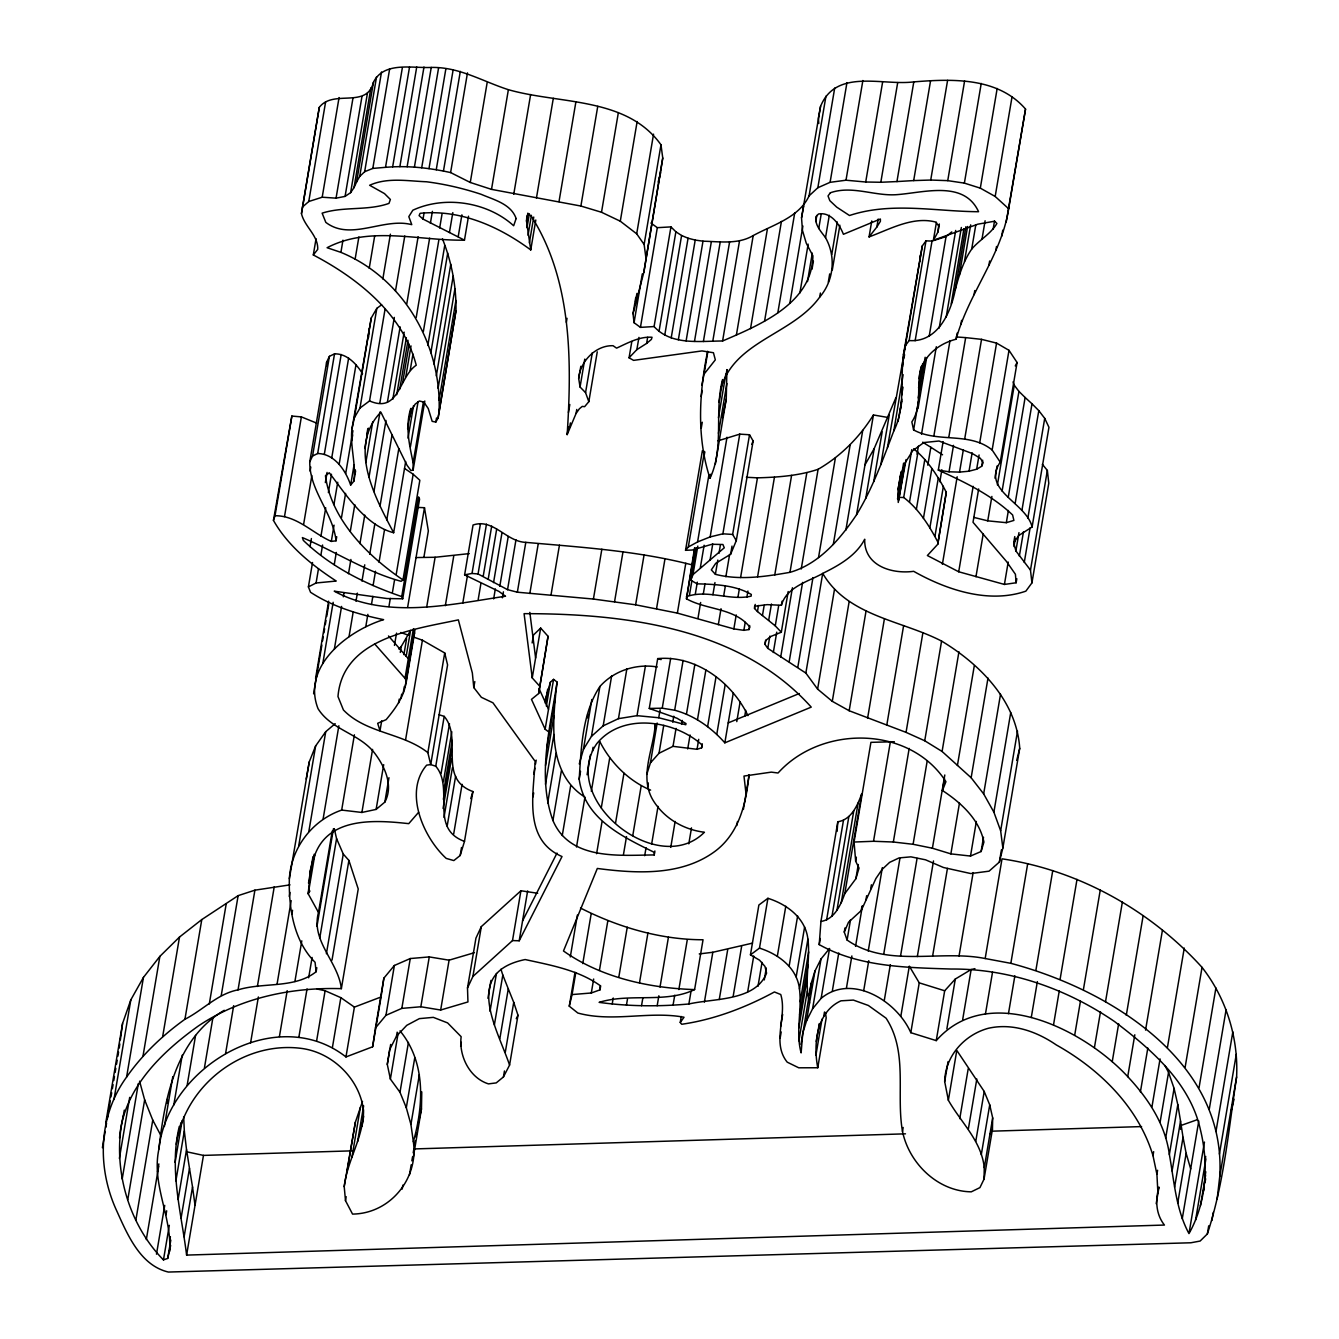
<?xml version="1.0" encoding="UTF-8"?>
<svg xmlns="http://www.w3.org/2000/svg" width="1339" height="1339" viewBox="0 0 1339 1339"><rect width="100%" height="100%" fill="white"/><g stroke="black" fill="none" stroke-linecap="round" stroke-linejoin="round"><path stroke-width="1.5" d="M707.628 351.27C699.092 392.628 696.548 437.82 710.005 478.257C724.65 447.209 713.972 411.977 722.575 379.556M722.491 417.668L726.257 399.005L726.893 369.849M654.888 850.951L654.219 854.935C618.501 855.286 569.895 860.391 552.94 820.522C536.805 775.699 550.346 727.244 557.074 682.036L553.576 679.375L550.413 682.17L545.358 699.41M576.506 847.001L584.942 797.157C546.463 772.77 552.639 721.118 557.074 682.036M844.959 927.977L844.273 932.061L847.102 940.045C887.305 968.231 940.011 949.468 985.169 958.523L1002.024 858.835C1078.648 870.199 1150.184 910.235 1202.037 967.361C1226.239 998.325 1238.508 1037.775 1236.6 1076.991C1228.633 1129.48 1223.997 1183.325 1207.343 1233.955L1200.129 1241.052L1190.89 1242.776L168.363 1272.05C139.607 1265.305 126.92 1233.219 115.79 1208.799C96.91 1166.169 98.584 1115.554 126.586 1077.092C142.403 1054.446 162.555 1035.332 184.933 1019.264C203.093 1010.024 217.487 993.823 238.041 989.856C263.398 982.056 294.513 988.835 316.121 971.746L315.067 962.272C293.609 940.731 288.638 907.976 289.358 878.735L309.242 761.924L315.619 745.957L325.728 731.697L335.168 723.679M693.284 565.209C638.552 550.898 581.913 547.316 525.792 542.362C506.209 541.759 493.355 518.059 473.052 525.022L464.616 574.849L499.012 591.47L505.506 596.223C450.105 604.492 386.653 619.622 334.248 591.185L386.921 598.533L402.721 598.784L401.733 596.591C365.765 584.273 330.934 567.1 303.317 540.37L302.396 537.592C335.353 551.618 366.166 571.786 401.097 581.31L402.989 579.938C367.639 555.986 331.235 519.683 325.444 475.696L329.294 472.801C346.433 495.145 365.279 525.29 393.649 532.738C375.121 497.472 347.303 446.958 380.862 412.144L407.023 465.269L410.889 470.474L413.098 470.173L413.132 462.742L423.442 401.717M654.219 854.935L654.386 852.407C622.35 836.657 584.808 819.066 579.184 779.265C581.243 748.083 582.097 713.352 599.889 686.522C614.015 670.554 636.443 663.441 657.298 666.973M587.67 717.938L587.687 714.105M170.656 1245.454L167.71 1258.409L163.458 1259.899C127.623 1223.612 111.656 1165.583 123.322 1115.705M169.651 1251.429C171.961 1216.448 151.274 1184.212 158.923 1148.996C164.58 1097.863 176.095 1038.729 224.249 1010.292M158.923 1148.996C167.66 1066.765 276.336 1002.392 345.964 1056.94L372.627 1046.797L375.456 1027.984L385.95 1015.313L401.834 1008.384L420.831 1006.761L440.665 1010.024L467.947 1001.94L467.495 987.981L472.901 976.466L512.502 940.581L519.197 940.781L562.012 856.542C523.181 839.754 533.558 794.713 535.115 761.322L492.953 702.808L481.354 697.301L473.788 687.56L472.349 672.981L458.356 619.873C412.814 629.531 342.684 638.352 337.98 696.548L343.42 709.971C366.083 733.538 402.52 732.634 427.861 752.635L430.723 764.602L435.761 766.226C454.724 788.403 428.698 828.305 464.482 841.394L460.181 855.487L453.837 860.575L446.238 858.416C423.258 837.377 403.558 791.985 426.656 765.155L430.723 764.602L447.577 664.914L444.715 652.963L422.421 640.209L412.596 636.711M362.501 1101.445L355.371 1122.182L344.207 1186.588L345.495 1200.648L352.542 1214.088C390.268 1213.619 418.739 1178.571 413.349 1141.715C423.777 1104.725 425.835 1062.178 400.026 1030.879M413.048 1158.737L421.467 1108.893L421.768 1091.871M381.699 720.8L380.008 730.776L377.682 723.311L386.134 719.646C395.691 708.231 405.349 695.108 406.202 679.66L374.569 643.791M406.135 682.79L414.571 632.945L414.621 629.815L413.383 628.761L404.964 678.605M681.266 1016.502L680.245 1022.477L681.702 1024.268C714.089 1019.632 745.706 1007.531 774.411 991.965L780.754 994.526C787.483 1016.468 771.264 1042.345 787.215 1062.162L798.747 1067.802L817.761 1067.752C813.191 1044.186 816.405 1011.966 840.976 1000.819L853.361 1000.082L868.358 1005.472L886.083 1018.192C908.311 1052.203 895.875 1093.846 902.503 1131.455C909.164 1163.44 937.802 1191.392 971.294 1191.827L979.93 1187.609L984.031 1179.157L984.265 1167.742L992.684 1117.914L989.722 1104.859L984.215 1091.469L956.799 1050.412L948.363 1100.256C960.95 1122.433 981.52 1140.945 984.265 1167.742M984.031 1179.157L992.45 1129.313L992.684 1117.914M680.245 1022.477L684.028 1017.238C649.197 1010.727 612.626 1022.594 577.829 1013.02L569.276 1006.192L572.071 994.576L591.302 992.986L600.006 989.839L600.106 985.571C578.364 970.055 550.831 965.185 525.156 959.544C462.641 972.415 496.836 1027.498 509.573 1065.091L503.447 1076.941L496.217 1082.9L488.45 1083.887C469.487 1077.928 458.691 1055.684 461.152 1036.687L447.611 1022.912L433.334 1017.355L419.375 1018.628L406.755 1025.339L396.511 1036.135L389.682 1049.609L387.289 1064.371L390.385 1079.067L399.993 1092.289L406.303 1107.738L410.922 1124.459L413.349 1141.715M289.358 878.735C291.199 847.738 312.338 820.154 341.679 810.078L361.898 812.455L376.125 809.409L384.845 802.094C393.599 785.842 385.046 767.046 374.953 753.572C359.906 733.471 331.486 730.257 318.046 708.699C301.459 666.42 347.688 630.82 383.607 619.639C358.199 614.417 332.39 606.584 310.548 592.273L308.405 586.917L316.088 582.984L336.223 581.042C311.903 565.225 287.868 545.927 273.441 520.369L275.014 515.733C296.957 515.565 312.456 533.123 331.302 541.408L336.039 540.805C333.227 513.322 309.342 490.576 309.778 461.838L312.556 456.03L317.678 453.519C334.717 453.787 345.696 470.508 350.651 485.069L353.881 481.136C356.157 463.729 349.948 446.389 351.956 428.882L371.271 317.962L376.828 308.372L381.615 304.807M368.627 337.244L368.811 329.21M844.273 932.061L848.508 922.253L861.211 910.57L875.907 878.518L882.066 869.463L889.632 862.366L899.088 857.914L910.888 856.843L925.534 859.805L943.476 867.505L970.792 873.564L989.052 871.17L999.363 862.065L1002.861 848.022L1000.651 830.799L993.889 812.17L983.663 793.893L971.143 777.741L942.087 751.464L924.73 740.768L906.051 732.366L849.177 710.741L832.289 701.335L817.61 689.116L805.86 673.065L767.783 648.361L764.987 644.36L765.741 640.427L770.896 636.427L781.307 632.226L775.264 625.865L757.456 611.555L754.543 608.475L754.61 606.266L767.163 604.642L781.39 605.261C786.83 586.415 808.923 581.494 824.054 572.741C839.838 564.84 856.224 555.434 864.709 539.249C863.873 565.878 891.992 574.297 913.667 571.318C946.556 589.913 988.785 603.989 1025.858 591.152L1031.934 582.883L1030.478 570.129L1015.883 550.932L1013.723 542.697L1018.812 535.466L1032.101 526.98C1026.477 502.728 981.119 490.392 1000.233 462.173L992.149 450.004C969.62 431.576 937.702 443.125 913.6 429.936L911.842 421.919C922.973 405.382 915.625 384.762 921.349 366.501M310.782 867.722L308.204 893.816L318.481 912.462C310.681 941.267 338.282 961.603 341.361 988.667C291.366 987.128 240.2 997.789 198.289 1026.025C160.797 1052.839 123.221 1089.444 119.539 1138.083M951.761 231.915L946.037 236.601L932.011 241.087L926.002 240.853L922.303 245.907L903.423 354.751C900.126 380.025 905.649 407.374 893.833 430.857C882.903 459.411 872.61 488.467 856.575 514.661C840.256 538.998 819.083 564.054 789.977 572.339C765.54 576.557 739.798 580.59 715.394 574.314L711.344 569.912L715.729 563.317L730.625 554.246L736.283 540.638L753.137 440.966L749.522 434.757L739.764 434.137L718.039 440.816M1016.82 578.699L1016.134 582.766L1004.417 584.44L958.707 571.77L927.375 555.534L937.785 544.237L946.288 492.25C937.936 476.199 927.776 460.214 913.6 448.766M946.288 492.25L937.785 544.237M464.482 841.394L472.918 791.55C437.117 778.478 463.143 738.559 444.197 716.382L439.142 714.758M721.219 387.54C734.86 340.876 793.14 334.281 819.702 297.107C833.879 280.587 836.222 256.636 825.527 237.656C821.075 231.513 814.53 224.935 815.953 216.684L818.547 213.972C830.749 211.763 839.52 224.333 843.419 234.292L880.376 219.01L880.393 221.32L876.844 227.027L869.061 236.903C890.017 229.203 913.014 215.964 935.844 222.107L938.656 225.956L937.97 231.982L933.383 240.3L977.805 224.182L994.659 221.203L996.886 223.479C990.776 233.974 979.412 239.882 971.696 249.104C963.26 261.306 958.975 275.566 955.259 289.76C950.757 313.058 937.333 342.801 909.148 340.541L905.432 345.579L903.423 354.751M597.261 351.839L588.825 401.683L584.607 406.688L582.281 406.387L579.335 408.83L576.088 413.433L567.167 434.606C571.87 360.827 572.138 280.085 530.98 215.663L528.252 214.24L526.846 216.332L526.512 221.119L530.746 249.924C498.945 226.391 460.365 209.235 420.078 213.319L419.107 215.612L423.024 219.077L464.466 240.15L468.516 216.215M806.53 1020.87L812.589 1008.786L821.142 998.325L829.561 948.481L821.025 958.942L814.966 971.026L806.53 1020.87L802.747 1033.172L801.124 1052.889C795.416 1031.884 802.145 1010.242 799.467 988.969C797.04 967.846 778.495 954.104 759.481 948.129L750.443 954.858L759.581 960.197L764.987 966.44L766.577 973.168C755.163 1001.354 714.022 998.208 688.882 1003.982C659.022 1006.66 628.845 1006.493 599.119 1002.359C630.033 992.802 665.332 1003.664 694.606 989.588L703.042 939.76C660.562 939.744 618.183 927.207 580.507 908.043M809.559 1003.045C803.852 982.039 810.58 960.398 807.902 939.124C805.475 918.002 786.93 904.277 767.917 898.302L758.878 905.013L750.443 954.858M906.068 459.545L898.251 502.46L898.051 489.589L901.097 471.646M167.09 1103.303L167.358 1099.152M1158.938 1187.024C1155.289 1200.029 1155.724 1214.004 1164.428 1225.051L186.606 1255.095C181.351 1212.481 168.881 1169.215 179.326 1126.35M635.774 297.425L633.029 313.711L634.05 322.699L640.444 327.369L654.085 326.565C671.274 345.562 699.611 341.077 722.591 340.993C759.966 324.875 812.221 303.535 812.907 255.799L806.279 243.229L802.446 230.358L801.542 217.755L820.556 106.384C836.055 68.088 882.501 85.914 913.801 81.88C952.247 78.817 997.823 77.076 1025.54 109.078L1008.669 208.767C1001.354 255.883 968.465 293.693 956.113 339.219C937.417 343.889 920.194 358.367 919.29 378.719M821.142 998.325C851.972 972.884 897.03 1001.12 910.805 1032.687L936.246 1040.621C988.45 981.202 1084.054 1029.373 1127.723 1076.64C1148.176 1098.499 1165.332 1124.224 1169.365 1154.519C1174.219 1181.216 1175.843 1209.268 1188.982 1233.621C1206.606 1202.221 1208.849 1164.194 1200.397 1129.681C1190.07 1082.749 1151.105 1049.207 1114.45 1021.473C1066.597 988.785 1009.422 968.532 951.142 969.034C906.486 967.561 859.253 967.043 819.217 944.614L820.941 921.45L837.812 821.761C851.286 819.719 857.546 805.375 861.663 793.96L844.792 893.632C840.691 905.047 834.415 919.391 820.941 921.45M837.093 831.419L837.812 821.761M919.826 261.138L920.278 255.08M344.207 1186.588C347.253 1160.361 363.472 1137.33 363.555 1110.533C359.806 1078.966 332.256 1052.019 300.639 1048.303C241.84 1041.056 184.598 1086.08 176.296 1144.293M1217.168 1198.924L1219.729 1176.68L1236.6 1076.991M548.655 731.881L545.14 729.219L531.483 699.376L538.68 693.485L548.053 636.293L540.671 628.075L533.491 634.987L532.152 642.954M548.053 636.293L538.68 693.485M119.271 1048.035L119.807 1043.935M120.359 1039.851L122.569 1023.481L130.82 999.865L143.44 977.403L159.86 956.381L179.51 937.032L201.787 919.575L238.141 895.64L254.912 890.167L289.994 884.861M413.132 462.742C409.449 444.883 405.031 426.957 410.638 408.88M408.931 419.057L411.542 410.554L415.14 404.177L419.358 400.997L423.844 402.085L428.246 408.529L432.179 421.367L435.828 422.036L438.087 418.036L455.98 310.732C456.415 286.111 451.477 261.607 442.456 238.794M455.98 310.732L438.087 418.036M633.029 313.711L643.825 272.403L662.755 158.019L660.981 144.779C626.585 96.659 559.518 104.342 508.385 89.68C482.693 81.445 459.177 66.833 431.258 67.435C412.027 68.356 383.774 61.259 373.447 82.298C366.836 109.262 333.126 88.876 319.285 107.388L301.459 213.587C304.422 226.642 318.314 235.379 317.728 249.372L313.309 254.962C358.065 278.479 403.022 314.213 416.228 365.229C398.821 376.928 399.256 413.851 369.547 400.93L359.973 408.06L354.417 417.651L351.956 428.882M643.825 272.403L662.755 158.019M646.754 774.411L650.419 762.912L659.022 753.254L673.015 746.342L697.05 749.304L701.619 747.815L702.038 744.953C674.739 720.231 622.401 712.03 596.759 743.681C558.346 799.316 657.851 879.104 704.414 832.239C683.275 829.678 663.458 817.928 652.562 799.416C639.155 775.884 653.65 749.154 655.189 724.566L655.474 728.734M319.285 107.388L301.459 213.587M381.33 995.078L383.875 978.139L394.386 965.469L410.27 958.54L429.267 956.916L449.084 960.18L474.424 952.682M694.606 989.588C649.264 988.182 600.826 977.503 563.485 950.975L597.328 868.459C635.841 873.463 679.609 876.041 713.018 852.759C738.71 835 746.208 804.036 748.919 774.796M809.442 994.475L811.183 983.328L814.966 971.026M105.714 1123.153L122.569 1023.481M102.4 1147.707L105.162 1131.438M105.848 1127.371L106.534 1123.304M107.22 1119.237L107.907 1115.153M108.593 1111.085L110.317 1100.926M111.003 1096.859L111.689 1092.791M112.376 1088.707L113.079 1084.64M113.765 1080.573L114.451 1076.506M115.137 1072.439L115.824 1068.371M116.51 1064.304L117.196 1060.237M117.882 1056.17L118.568 1052.103M113.966 1099.537L130.82 999.865M126.586 1077.092L143.44 977.403M122.92 1118.249L124.309 1110.115M119.372 1158.419L129.699 1097.377M122.2 1178.989L138.369 1083.368M143.005 1056.069L159.86 956.381M127.791 1199.543L144.645 1099.855L139.574 1081.176M162.655 1036.704L179.51 937.032M135.909 1219.812L152.763 1120.124L144.645 1099.855M302.43 207.076L308.773 201.503L325.628 101.831M164.362 1126.484L172.798 1076.64M308.773 201.503L322.197 197.218L339.068 97.546M157.483 1171.876L158.839 1163.909M146.319 1239.546L158.705 1166.319M313.309 254.962L316.054 238.677M184.933 1019.264L201.787 919.575M173.785 1105.01L182.221 1055.165M273.441 520.369L291.869 416.061L301.375 416.898L316.657 423.124M275.014 515.733L291.869 416.061M156.479 1254.191L164.73 1205.368M322.197 197.218L336.056 198.155L352.91 98.467M180.196 1126.685L180.865 1122.701M187.159 1085.26L195.578 1035.415M166.019 1214.791L166.689 1210.807M175.074 1162.403L182.154 1120.525M284.504 516.569L301.375 416.898M175.894 1180.864L184.33 1131.02L183.677 1116.659M163.458 1259.899L169.317 1225.319M336.056 198.155L345.077 196.398L361.932 96.709M209.286 1003.982L226.14 904.294M169.718 1240.684L170.404 1236.7M167.71 1258.409L170.806 1240.098M178.104 1199.51L186.539 1149.682L184.33 1131.02M345.077 196.398L350.617 192.649L367.472 92.977M439.108 410.404C441.251 344.106 403.34 278.027 340.909 252.368L342.968 240.166M204.432 1067.869L212.851 1018.025M350.617 192.649L354.015 187.627L370.87 87.939M181.066 1218.205L189.485 1168.361L186.539 1149.682M354.015 187.627L356.592 181.987L373.447 82.298M309.778 461.838L326.632 362.149L329.411 356.341L334.532 353.847C347.069 353.58 356.425 363.923 362.568 373.732M356.592 181.987L359.689 176.447L376.56 76.758M221.27 995.329L238.141 895.64M310.112 471.11L310.799 467.043M312.556 456.03L329.411 356.341M303.618 524.352L311.87 475.529M184.113 1236.784L192.531 1186.94L189.485 1168.361M359.689 176.447L364.66 171.693L381.515 72.005M317.678 453.519L334.532 353.847M186.606 1255.095L203.461 1155.406L351.806 1150.854M355.086 259.348L358.885 236.97M324.339 454.172L341.194 354.5M364.66 171.693L372.811 168.429L389.682 68.741M310.012 546.68L311.401 538.529M225.588 1053.508L233.672 1005.656M238.041 989.856L254.912 890.167M325.344 482.609L327.067 472.433M308.405 586.917L312.523 562.514M331.754 457.821L348.625 358.132M320.908 536.32L325.728 507.832M328.373 492.568L331.469 474.257M372.811 168.429L385.515 167.325L402.37 67.636M316.088 582.984L318.481 568.74M369.213 268.319L374.719 235.764M320.875 555.2L322.599 545.023M339.152 464.282L356.007 364.61M333.947 504.619L337.729 482.241M385.515 167.325L392.662 166.823L409.516 67.134M331.302 541.408L334.064 525.139M257.389 986.475L274.244 886.786M354.417 417.651L371.271 317.962M345.713 473.42L352.927 430.706M351.672 440.949L352.709 434.857M250.594 1042.83L258.36 996.969M336.039 540.805L336.725 536.738M392.662 166.823L399.859 166.639L416.73 66.95M341.462 517.791L345.596 493.388M359.973 408.06L376.828 308.372M334.248 564.64L336.307 552.438M382.837 278.947L390.402 234.191M315.569 678.471L328.641 601.161M313.611 693.836L321.879 645.013M322.565 640.946L323.251 636.879M323.938 632.795L324.624 628.727M325.31 624.66L325.996 620.593M326.699 616.526L328.758 604.324M350.651 485.069L354.099 464.717M354.668 473.956L355.354 469.872M322.833 663.324L333.16 602.299M353.881 481.136L355.605 470.977M399.859 166.639L407.123 166.739L423.978 67.05M369.547 400.93L385.029 309.376M350.333 531.114L354.802 504.669M366.719 435.208L367.74 429.099M364.877 448.515L368.325 428.162M289.291 896.494L289.977 892.427M298.764 845.645L315.619 745.957M407.123 166.739L414.404 167.124L431.258 67.435M277.073 984.065L291.182 900.662M334.348 649.147L341.579 606.416M365.832 462.574L372.711 421.885M343.32 596.826L344.006 592.759M395.49 290.914L404.78 235.982M348.491 573.711L350.902 559.468M291.852 914.353L292.538 910.286M379.858 402.855L394.319 317.41M308.857 831.385L325.728 731.697M369.028 477.052L380.042 411.943M414.404 167.124L421.701 167.76L438.556 68.071M359.94 543.601L364.76 515.13M279.433 1036.503L287.199 990.659M387.406 402.135L400.127 326.867M349.027 636.644L353.145 612.224M373.949 491.631L385.983 420.429M355.99 601.261L357.362 593.127M421.701 167.76L428.982 168.647L445.837 68.959M308.506 883.154L312.975 856.709M406.771 303.869L418.119 236.735M310.096 871.789L314.196 854.232M314.749 855.152L308.204 893.816L309.928 890.971M361.982 581.093L364.744 564.824M423.024 219.077L424.045 213.102M392.812 399.273L404.16 332.139M294.898 981.537L301.794 940.848M323.05 819.351L338.867 725.771M369.698 554.313L374.87 523.8M396.712 394.754L406.336 337.796M428.982 168.647L436.246 169.752L453.101 70.063M380.042 505.991L392.076 434.79M399.758 389.113L408.01 340.29M402.587 382.837L409.131 344.19M430.388 223.328L432.397 211.361M405.851 376.426L411.023 345.914M416.211 317.51L429.635 238.158M365.798 626.568L367.874 614.35M373.096 585.494L375.506 571.251M645.883 257.707L644.126 244.468L636.694 233.823L620.292 221.203L601.512 212.265L580.892 206.039L491.513 189.368L470.274 182.472L450.607 172.564L443.46 171.057L460.315 71.385M318.481 912.462L332.239 831.084M410.186 370.384L412.948 354.115M316.958 926.303L333.461 828.657M371.472 604.492L372.845 596.34M308.656 977.805L312.104 957.452M379.021 562.246L384.527 529.708M298.948 1036.737L307.049 988.885M386.787 519.8L398.821 448.598M439.677 227.965L442.037 214.006M319.72 938.321L336.574 838.632L334.265 828.623M341.679 810.078L354.4 734.81M423.375 331.469L438.857 239.932M450.607 172.564L467.478 72.892M407.625 428.614L411.073 408.278M316.121 971.746L316.807 967.679M408.027 438.154L413.533 405.6M393.649 532.738L405.684 461.537M410.454 446.59L418.036 401.851M427.827 345.462L444.682 245.79M326.398 953.736L343.269 854.048L336.574 838.632M449.435 232.568L452.816 212.633M430.84 352.776L447.711 253.088M388.946 606.517L390.318 598.382M316.673 1040.587L325.109 990.743L317.226 989.036M392.461 592.29L394.52 580.088M413.098 470.173L424.798 400.997M396.294 573.929L413.165 474.24L404.512 468.416M332.022 960.096L348.893 860.425L343.269 854.048M433.92 363.94L450.774 264.268M458.189 236.769L461.905 214.843M361.898 812.455L372.577 749.388M436.313 375.908L453.168 276.236M402.989 579.938L419.843 480.266L413.165 474.24M470.274 182.472L487.128 82.784M401.733 596.591L418.588 496.903L419.576 499.096L402.721 598.784M394.453 645.398L396.528 633.129M438.087 388.327L454.942 288.638M439.058 400.16L455.929 300.488M435.828 422.036L436.514 417.969M341.361 988.667L358.233 888.979L348.893 860.425M332.407 1047.5L340.842 997.655L325.109 990.743M407.625 607.387L424.48 507.715L416.178 507.33M400.311 652.411L401.315 646.419L410.571 630.418L406.186 656.344M376.125 809.409L383.69 764.653M403.893 654.671L406.587 638.72M398.587 703.008L399.273 699.025M423.961 556.857L428.346 530.93L424.48 507.715M401.014 698.104L401.683 694.104M384.845 802.094L388.963 777.691M403.273 692.665L404.278 686.673M405.064 687.342L414.621 629.815M491.513 189.368L508.385 89.68M345.964 1056.94L354.4 1007.112L381.063 996.969L372.627 1046.797M426.689 607.119L435.108 557.275L469.269 553.61M405.566 739.898L422.421 640.209M346.935 1172.01L355.371 1122.182M513.758 194.222L530.629 94.533M351.973 1157.03L360.409 1107.186M445.335 605.697L453.77 555.852M345.495 1200.648L346.165 1196.664M375.456 1027.984L383.875 978.139M357.58 1141.715L363.639 1105.83M362.015 1126.183L363.689 1116.224M427.861 752.635L444.715 652.963M385.95 1015.313L394.386 965.469M526.512 221.119L527.867 213.135M462.775 603.169L467.512 575.251M435.761 766.226L444.197 716.382M526.997 227.714L529.357 213.755M387.289 1064.371L390.67 1044.437M528.035 235.279L531.399 215.345M464.616 574.849L472.031 573.443L480.467 523.599M536.454 197.971L553.308 98.299M529.357 242.962L533.742 217.052M396.511 1036.135L397.181 1032.151M441.067 773.524L449.502 723.679M401.834 1008.384L410.27 958.54M390.385 1079.067L398.135 1033.206M530.746 249.924L535.801 220.014M694.59 547.919L686.472 598.784C706.423 610.082 734.442 607.688 749.823 627.037L748.97 629.548L743.865 630.334L733.856 628.895L677.367 613.111L635.623 604.81L593.411 599.052L517.356 592.206L507.548 589.662L478.056 573.962L486.475 524.118M443.41 781.625L451.829 731.78M443.828 790.295L452.247 740.45M443.36 799.316L451.795 749.472M478.207 599.521L480.902 583.57M443.075 808.421L451.511 758.594M483.262 575.971L491.698 526.127M443.996 817.426L452.431 767.582M399.993 1092.289L408.428 1042.445M488.233 579L496.669 529.156M447.176 826.079L455.611 776.235M473.788 687.56L474.809 681.568M420.831 1006.761L429.267 956.916M493.555 582.599L501.991 532.755M559.016 201.603L575.887 101.915M406.303 1107.738L414.739 1057.894M453.653 834.147L462.089 784.303M493.656 598.901L495.33 588.942M499.798 586.298L508.234 536.47M410.922 1124.459L419.358 1074.614M402.202 1189.082L402.872 1185.099M502.393 597.813L503.414 591.838M460.181 855.487L461.52 847.503M507.548 589.662L515.967 539.818M409.5 1174.772L411.19 1164.813M411.86 1160.829L412.546 1156.829M413.215 1152.846L413.885 1148.862M414.554 1144.878L415.241 1140.878M415.91 1136.895L416.58 1132.911M440.665 1010.024L449.084 960.18M580.892 206.039L597.746 106.367M517.356 592.206L525.792 542.362M566.364 322.297L567.033 318.297M529.826 593.495L538.261 543.651M467.495 987.981L475.931 938.154L481.32 926.621L520.921 890.753L537.692 893.264M601.512 212.265L618.367 112.576M460.649 1046.295L461.336 1042.311M472.901 976.466L481.32 926.621M568.456 412.479L569.811 404.512M567.167 434.606L568.506 426.622M569.711 426.89L570.397 422.906M588.825 401.683L585.561 392.645L580.055 387.021L578.682 378.418L580.825 366.283M580.055 387.021L584.775 359.103M576.088 413.433L576.758 409.449M539.617 686.137L532.236 677.902L540.671 628.075M550.999 595.052L559.434 545.207M585.561 392.645L592.307 352.776M487.932 998.308L490.961 980.366M620.292 221.203L637.146 121.514M490.024 1011.33L496.434 973.453M545.308 703.209L547.668 689.25M533.826 774.076L534.83 768.084M535.516 764.1L536.186 760.117M546.362 706.088L550.413 682.17M494.376 1024.904L502.811 975.06L500.937 969.252M533.022 796.906L533.692 792.922M545.14 729.219L553.576 679.375M512.502 940.581L520.921 890.753M546.898 747.58L555.334 697.736M545.542 765.439L553.978 715.612M499.849 1038.646L508.284 988.818L502.811 975.06M636.694 233.823L653.549 134.151M545.492 784.319L553.928 734.492M519.197 940.781L527.633 890.937M505.305 1052.186L513.724 1002.342L508.284 988.818M547.668 803.065L556.087 753.221M644.126 244.468L660.981 144.779M503.447 1076.941L504.452 1070.966M635.54 301.56L636.912 293.425M634.05 322.699L642.302 273.876M509.573 1065.091L517.992 1015.247L513.724 1002.342M701.887 385.163L704.046 374.133L715.327 359.856L713.436 352.726L701.987 350.918L633.581 360.375L629.062 357.798L631.824 341.529M552.94 820.522L561.376 770.695M593.411 599.052L601.847 549.208M640.444 327.369L657.315 227.68L650.905 223.01M629.062 357.798L636.862 349.613L638.937 337.395M562.263 835.553L570.682 785.708M636.862 349.613L646.62 343.42L647.641 337.328M654.085 326.565L670.939 226.894L657.315 227.68M579.268 763.95L583.419 749.355L591.838 699.51M579.184 779.265L580.54 771.297M659.022 331.453L675.877 231.781L670.939 226.894M583.419 749.355L591.453 736.366L599.889 686.522M614.568 601.663L622.986 551.819M587.085 774.745L590.449 754.811M592.424 751.212L593.093 747.229M664.747 335.185L681.601 235.513L675.877 231.781M591.336 791.316L599.772 741.471C610.601 762.728 628.527 780.804 650.62 790.11M591.453 736.366L603.186 725.838L611.622 675.994M671.207 337.897L688.062 238.225L681.601 235.513M570.297 956.933L577.377 915.056M678.354 339.755L695.209 240.066L688.062 238.225M601.278 807.886L609.697 758.058M635.623 604.81L644.059 554.965M569.276 1006.192L575 972.298M603.186 725.838L618.451 718.658L626.87 668.814M572.071 994.576L575.787 972.633M596.608 853.696L602.014 821.795M686.12 340.876L702.992 241.187C719.846 241.572 737.973 244.585 753.204 235.58C772.888 224.818 799.048 217.604 809.091 195.845L825.945 96.174M582.766 963.595L591.185 913.767M694.489 341.412L711.344 241.74M615.538 823.134L623.957 773.289M618.451 718.658L637.029 715.662L645.448 665.834M591.302 992.986L593.662 979.027M656.562 608.592L664.998 558.748M703.393 341.529L720.248 241.84M599.42 970.474L607.856 920.646M600.006 989.839L600.692 985.855M704.046 374.133L707.745 352.19M623.472 854.516L626.518 836.574M701.151 396.461L702.155 390.486M637.029 715.662L658.738 717.754L685.769 724.734L686.003 723.562L676.998 718.223L649.264 708.448L657.7 658.604C696.012 655.156 731.964 682.204 747.949 715.645M712.766 341.328L729.638 241.656M701.251 428.229L702.272 422.237M632.761 835.687L641.197 785.842M686.321 596.742C707.143 589.043 729.839 601.127 751.129 596.14L751.313 594.449C735.144 585.076 715.327 584.306 697.083 583.837L690.907 580.272L692.983 574.582L724.265 547.818L722.926 544.504L711.946 544.27L692.347 550.011L685.535 550.312L702.389 450.624M650.419 762.912L657.164 723.027M658.738 717.754L660.094 709.77M722.591 340.993L739.446 241.321M647.624 786.88L648.294 782.897M685.535 550.312L688.313 546.998L704.498 451.394M677.367 613.111L685.786 563.267M704.096 456.08L704.766 452.097M612.208 1003.982L613.229 998.007M649.264 708.448L662.236 708.197L670.672 658.353M618.836 977.035L627.255 927.191M659.022 753.254L663.742 725.336M718.993 402.37L722.709 380.443M686.472 598.784L695.075 547.936M690.907 580.272L696.414 547.718M688.313 546.998L697.586 541.927L708.934 474.793M718.457 417.751L725.872 373.882M644.695 855.688L646.051 847.721M726.307 373.564L726.977 369.581M689.434 595.252L691.845 581.009M692.983 574.582L697.803 546.094M710.005 478.257L710.691 474.257M718.457 433.351L726.893 383.506M736.35 335.269L753.204 235.58M715.394 463.913L726.257 399.005M651.624 844.223L658.035 806.346M672.764 722.206L673.785 716.214M532.236 677.902L524.085 613.664C625.079 613.58 740.082 627.723 811.233 707.126L724.834 742.827C711.478 727.696 694.338 715.495 674.672 710.222L683.108 660.378M695.259 594.382L697.318 582.164M700.347 567.602L704.13 545.224M626.451 1005.104L627.472 999.128M673.015 746.342L676.044 728.399M697.586 541.927L710.155 536.922L727.01 437.234M697.954 618.434L700.648 602.483M703.26 594.198L704.984 584.022M681.568 724.399L682.254 720.415M710.005 560.254L712.75 543.969M639.506 982.742L647.942 932.915M750.526 328.658L767.398 228.969M686.455 714.189L694.874 664.345M641.532 1005.706L642.887 997.739M715.394 574.314L717.804 560.07M718.976 553.358L720.349 545.224M710.155 536.922L722.893 533.809L739.764 434.137M712.9 594.767L714.959 582.565M670.755 847.386L675.124 821.46M687.71 748.953L690.07 734.994M764.569 321.142L781.424 221.454M697.468 719.763L705.887 669.935M736.283 540.638L732.651 534.445L749.522 434.757M725.855 576.758L729.638 554.379M697.05 749.304L698.724 739.329M718.323 624.677L721.018 608.726M730.625 554.246L732.015 546.111M723.629 596.19L725.353 586.013M660.01 987.094L668.429 937.25M657.164 1005.74L658.855 995.781M701.619 747.815L702.306 743.831M707.611 726.625L716.03 676.781M777.842 312.707L794.713 213.018M688.798 843.838L691.493 827.887M740.601 577.527L757.456 477.839C777.875 477.27 798.613 475.814 818.096 469.303C840.808 456.197 859.605 437.183 873.43 414.973L887.472 417.383M737.94 597.261L739.312 589.11M733.856 628.895L736.216 614.936M716.767 734.425L725.202 684.58M789.826 303.317L802.898 226.006M673.048 1005.187L674.739 995.212M678.856 989.554L687.292 939.71M746.877 597.161L747.915 591.051M799.885 292.956L808.153 244.133M809.091 195.845L817.844 187.728L834.699 88.056M724.834 742.827L733.27 692.999M743.865 630.334L745.22 622.35M815.786 221.554L816.823 215.445M757.589 576.875L774.444 477.186M807.484 281.608L812.304 253.121M748.97 629.548L749.673 625.48M754.543 608.475L755.229 604.408M818.748 228.551L821.158 214.324M812.02 269.223L813.392 261.088M688.882 1003.982L690.907 992.032M736.785 721.621L740.149 701.686M757.456 611.555L758.493 605.462M817.844 187.728L830.096 182.322L846.951 82.633M825.527 237.656L829.31 215.278M744.718 716.315L745.723 710.34M762.46 615.505L764.184 605.328M819.702 297.107L820.389 293.04M774.745 575.05L791.6 475.378M768.686 620.292L771.448 604.006M704.398 1002.124L712.817 952.28L752.468 943.141M764.987 644.36L765.674 640.293M831.77 254.51L837.277 221.973M828.322 282.077L829.695 273.926M736.818 825.51L737.488 821.527M830.096 182.322L845.997 180.213L862.868 80.524M767.783 648.361L769.858 636.142M832.306 269.959L839.871 225.203M743.379 809.459L749.104 775.566M775.264 625.865L778.695 605.529M773.323 652.495L776.754 632.159M781.39 605.261L782.076 601.194M789.977 572.339L806.848 472.65M719.261 999.547L727.68 949.702M781.307 632.226L788.186 591.537M780.721 656.93L792.42 587.771M845.997 180.213L865.714 182.004L882.568 82.315M801.241 568.991L818.096 469.303M789.19 661.751L802.597 582.415M733.186 996.233L741.622 946.388M869.061 236.903L871.756 220.952M797.843 667.09L812.974 577.578M865.714 182.004L880.828 182.271L897.699 82.583M818.531 557.526L835.402 457.854M876.844 227.027L878.2 219.06M747.664 991.898L753.723 956.013M805.86 673.065L822.715 573.377C847.604 616.158 901.314 620.292 941.585 641.08C980.014 664.211 1016.703 701.151 1019.715 748.334L1002.861 848.022M759.481 948.129L767.917 898.302M757.991 986.324L762.042 962.39M833.293 544.471L850.165 444.799M880.828 182.271L896.946 181.568L913.801 81.88M764.284 979.93L766.293 967.963M817.61 689.116L834.482 589.428M845.863 530.093L862.734 430.422M777.356 956.096L785.792 906.252M856.575 514.661L873.43 414.973M896.946 181.568L913.683 180.581L930.538 80.909M865.747 498.426L874.183 448.582L895.875 397.783M832.289 701.335L849.144 601.646M789.207 965.77L797.642 915.943M780.637 1026.377L782.662 1014.41M873.731 481.672L882.167 431.828M780.185 1037.926L781.189 1031.934M880.861 464.633L889.28 414.805M913.683 180.581L930.722 180.045L947.594 80.357M796.186 976.851L804.622 927.006M887.439 447.611L905.733 344.207M905.432 345.579L922.303 245.907M902.503 366.886L903.189 362.819M903.875 358.752L904.578 354.668M893.833 430.857L903.139 374.686M799.467 988.969L807.902 939.124M909.148 340.541L926.002 240.853M901.632 395.306L903.005 387.172M849.177 710.741L866.032 611.069M898.084 421.517L901.867 399.139M800.22 1001.756L808.656 951.929M900.494 409.265L901.867 401.131M799.601 1014.912L808.02 965.068M798.764 1028.034L807.183 978.19M915.14 340.776L932.011 241.087M933.383 240.3L936.413 222.358M798.881 1040.805L807.317 990.977M937.97 231.982L939.325 223.998M801.007 1044.32L811.183 983.328M930.722 180.045L947.744 180.648L964.599 80.976M819.217 944.614L820.255 938.505M898.051 489.589L901.063 472.751M897.532 499.012L903.591 463.127M826.598 919.993L843.47 820.322M812.589 1008.786L821.025 958.942M898.586 500.468L904.662 464.583M920.881 370.217L921.567 366.15M918.554 387.959L922.688 363.555M918.253 397.951L925.149 357.262M929.182 336.29L946.037 236.601M913.6 429.936L918.42 401.466M919.106 397.398L919.793 393.331M920.479 389.264L921.165 385.18M921.868 381.113L922.554 377.046M923.241 372.978L923.927 368.911M924.613 364.844L925.299 360.777M831.988 916.194L848.859 816.522M918.002 408.68L926.605 357.831M937.852 542.077C929.199 525.541 918.721 508.92 903.708 497.489L911.792 449.653M867.572 718.374L884.426 618.702M836.942 910.336L853.797 810.664M816.271 1041.457L819.317 1023.515M818.882 1028.034L819.552 1024.034M917.048 454.139L918.387 446.155M841.26 902.72L858.115 803.049M815.936 1055.099L821.995 1019.213M909.532 501.924L917.968 452.08M939.191 328.072L955.711 230.425M921.517 434.221L936.312 346.751M1008.669 208.767L995.178 196.465L980.315 188.146L964.381 183.125L981.236 83.436M823.82 1015.983L824.489 1011.999M844.792 893.632L855.872 878.735L859.035 868.09L855.671 861.228L854.064 842.03L870.919 742.342L894.352 741.739M817.761 1067.752L826.196 1017.908L825.41 1012.485M946.204 317.008L961.352 227.496M832.356 990.877L838.766 953M855.671 861.228L856.357 857.161M916.378 509.356L924.814 459.528M951.226 303.953L963.946 228.684M955.259 289.76L965.921 226.693M855.872 878.735L858.282 864.509M959.343 275.315L967.595 226.492M847.102 940.045L850.533 919.709M927.81 465.219L930.839 447.276L922.671 442.205M933.835 436.196L950.004 340.591M964.482 261.473L970.675 224.852M886.769 725.236L903.624 625.564M923.425 518.444L931.844 468.6M980.315 188.146L997.17 88.474M846.482 987.847L851.872 955.946M956.113 339.219L957.151 333.126M971.696 249.104L975.83 224.701M861.211 910.57L861.898 906.503M855.554 946.338L862.433 905.649M854.064 842.03L873.53 841.277L890.402 741.605M960.9 324.423L961.603 320.356M973.855 517.406L987.747 520.838L1006.325 522.679L1013.891 520.419L1012.619 514.979C991.513 494.911 964.582 482.04 938.304 470.089L943.125 441.602M865.965 899.775L866.651 895.707M929.869 527.834L938.304 477.99M870.701 888.862L871.388 884.794M939.844 481.772L941.869 469.805M982.006 239.062L985.102 220.768M948.799 437.317L965.67 337.629L981.537 339.353L996.567 343.102L1009.003 350.333L1017.088 362.501L1000.233 462.173M974.089 294.63L974.775 290.563M934.957 536.169L943.376 486.325M995.178 196.465L1012.05 96.776M938.304 470.089L949.033 471.797L953.519 445.351M868.241 951.041L882.334 867.639M906.051 732.366L922.906 632.678M863.705 990.626L868.76 960.716M993.136 229.187L994.509 221.052M988.935 265.055L989.638 260.988M873.53 841.277L893.347 842.013L909.181 748.434M942.388 564.255L957.184 476.784M995.831 250.527L996.517 246.46M964.683 439.025L981.537 339.353M949.033 471.797L959.544 472.115L963.344 449.737M1001.723 236.25L1002.76 230.157M1006.158 222.307L1025.54 109.078M883.707 954.238L899.875 858.634M959.544 472.115L969.034 471.194L972.131 452.883M924.73 740.768L941.585 641.08M884.259 1000.618L890.318 964.733M979.713 442.774L996.567 343.102M958.707 571.77L973.152 486.325M893.347 842.013L913.098 844.29L927.207 760.887M969.034 471.194L976.667 469.202L979.077 454.975M976.667 469.202L981.654 466.29L982.675 460.198M978.658 488.936L973.018 522.277L1006.476 561.443L1015.414 574.264L1016.134 582.766M900.544 956.046L917.064 858.399M992.149 450.004L1009.003 350.333M942.087 751.464L958.942 651.775M900.879 1016.016L909.315 966.172L919.24 982.843L910.805 1032.687M975.964 576.724L983.194 534.01M944.514 778.31L942.455 790.512C961 802.697 979.395 819.368 983.914 842.064L981.102 851.52L970.507 856.056L950.874 853.88L932.413 848.223L944.798 774.98M987.747 520.838L991.881 496.434M994.994 478.224L997.07 466.022M917.332 956.565L933.501 860.944M997.404 484.885L1014.259 385.197L1013.054 381.866M1002.091 491.095L1018.946 391.406L1014.259 385.197M957.418 765.473L974.29 665.801M1008.267 497.187L1025.122 397.499L1018.946 391.406M902.503 1131.455L903.172 1127.471M932.647 955.879L947.443 868.408M1006.325 522.679L1008.384 510.477M950.874 853.88L959.477 803.032M1015.146 503.481L1032.001 403.792L1025.122 397.499M971.143 777.741L987.998 678.07M1004.417 584.44L1008.2 562.062M1013.723 542.697L1014.761 536.588M1013.958 546.546L1015.347 538.412M1021.942 510.326L1038.796 410.638L1032.001 403.792M1015.883 550.932L1018.979 532.621M936.246 1040.621L944.681 990.776L955.31 979.027L971.143 969.536L974.926 968.649M1019.347 556.137L1023.481 531.717M970.507 856.056L976.349 821.46M1027.867 518.042L1044.721 418.354L1038.796 410.638M983.663 793.893L1000.534 694.221M1024.268 562.43L1030.109 527.851M946.874 1028.871L955.31 979.027M959.042 955.979L973.152 872.576M1032.101 526.98L1048.956 427.292L1044.721 418.354M981.102 851.52L983.512 837.277M1030.478 570.129L1047.349 470.441L1042.361 464.298M948.363 1100.256L944.681 1081.561L948.062 1061.626M1031.934 582.883L1048.788 483.212L1047.349 470.441M993.889 812.17L1010.744 712.499M962.708 1019.381L971.143 969.536M1000.651 830.799L1017.506 731.111M999.363 862.065L1001.421 849.863M959.762 1118.668L968.197 1068.823M985.437 1014.092L992.517 972.231M968.382 1128.861L976.817 1079.016M975.78 1141.297L984.215 1091.469M1219.729 1176.68C1226.859 1060.839 1108.675 989.354 1010.845 963.327L1027.699 863.655M981.286 1154.703L989.722 1104.859M1008.451 1013.69L1014.862 975.813M1035.901 970.239L1052.755 870.551M1031.281 1017.489L1037.357 981.604M1060.137 979.06L1077.008 879.388M1053.525 1024.854L1059.249 990.96M1074.715 1035.097L1080.439 1001.204M1083.402 989.638L1100.273 889.95M1094.432 1047.583L1100.507 1011.698M1105.512 1001.79L1122.367 902.101M1112.24 1061.66L1118.651 1023.766M1126.283 1015.33L1143.155 915.642M1127.723 1076.64L1134.803 1034.779M1145.548 1030.109L1162.403 930.421M1140.41 1091.904L1147.824 1048.052M1151.975 1106.75L1160.059 1058.898M1167.39 1047.751L1184.262 948.062M1157.917 1193.016L1156.913 1174.253L1152.996 1155.657L1153.666 1151.657M1160.11 1122.249L1168.545 1072.405L1164.93 1065.526M1156.913 1174.253L1157.582 1170.269M1165.65 1138.234L1174.085 1088.406L1168.545 1072.405M1156.193 1203.694L1158.888 1187.743M1169.365 1154.519L1177.801 1104.675L1174.085 1088.406M1185.166 1067.049L1202.037 967.361M1172.094 1170.905L1180.529 1121.061L1177.801 1104.675M1180.613 1129.346L1181.283 1125.363L1197.317 1119.689M1174.604 1187.191L1183.04 1137.347L1180.529 1121.061M1177.717 1203.192L1186.153 1153.348L1183.04 1137.347M1199.058 1087.653L1215.912 987.964M1182.253 1218.741L1198.773 1121.044M1209.268 1109.244L1226.122 1009.573M1189.317 1231.579L1204.464 1142.067M1205.033 1160.495L1205.719 1156.427M1195.593 1220.013L1205.903 1158.971M1205.1 1175.843L1205.803 1171.776M1200.447 1205.753L1205.602 1175.24M1203.594 1190.974L1204.28 1186.906M1204.966 1182.839L1205.652 1178.772M1215.979 1131.505L1232.834 1031.833M1219.411 1154.084L1236.265 1054.412M1207.343 1233.955L1208.715 1225.821M1211.912 1220.515L1213.285 1212.381M944.681 1081.561C945.15 1056.136 964.365 1034.779 988.4 1028.268C1012.485 1022.862 1036.47 1031.365 1056.287 1044.922C1099.737 1069.258 1138.267 1107.018 1152.996 1155.657M306.213 779.047L309.242 761.924M578.682 378.418C580.088 361.58 595.688 345.094 613.061 345.713L616.576 348.14C627.623 343.052 639.607 336.307 652.043 337.261L651.39 339.403L646.62 343.42M820.556 106.384L818.397 118.083L818.782 123.473M801.542 217.755L803.701 206.055M418.371 1122.936L421.467 1108.893M414.571 632.945L411.692 642.82M1231.16 1111.019L1234.022 1099.252M1016.719 760.368L1019.715 748.334M658.135 182.104L660.679 172.731M470.759 798.596L472.918 791.55M900.394 476.734L905.097 462.926L912.713 450.707L923.826 442.556L938.974 441.016L972.516 453.62L980.382 458.34L983.161 462.624L981.654 466.29M942.455 790.512L945.937 781.658C909.75 725.42 821.46 724.767 778.059 773.005L771.297 772.134L743.982 776.068L745.89 792.738M751.731 444.364L753.137 440.966M313.159 860.341C324.708 816.623 373.213 819.753 408.746 823.652L418.622 812.288M989.99 1134.384L992.45 1129.313M522.578 920.847L557.007 853.077M516.251 1018.644L517.992 1015.247M1015.263 365.932L1017.088 362.501M865.011 464.817L874.183 448.582M398.905 649.047L401.315 646.419M728.215 722.893L799.249 693.535M699.259 953.92L712.817 952.28M464.466 240.15C419.04 240.92 369.664 225.471 327.101 247.715L340.909 252.368M414.487 1148.929L905.482 1133.832M991.161 1131.204L1141.581 1126.584M416.044 557.56L435.108 557.275M899.657 497.422L903.708 497.489M746.392 477.27L757.456 477.839M722.893 533.809L732.651 534.445M956.314 336.943L965.67 337.629M472.031 573.443L478.056 573.962M695.209 240.066L702.992 241.187M947.744 180.648L964.381 183.125M662.236 708.197L674.672 710.222M436.246 169.752L443.46 171.057M985.169 958.523L1010.845 963.327M913.098 844.29L932.413 848.223M186.506 1151.741L203.461 1155.406M657.7 658.604L661.131 659.608M919.24 982.843L944.681 990.776M400.796 632.493L408.663 635.305M930.839 447.276L942.556 454.791M340.842 997.655L354.4 1007.112M388.511 635.958L408.328 658.671M152.763 1120.124L161.283 1136.275M539.132 688.765L548.505 709.268M1186.153 1153.348L1190.672 1168.897M192.531 1186.94L195.025 1205.251M529.826 612.375L535.6 657.968M326.632 362.149L326.766 365.865M516.118 218.558L513.657 225.755C487.513 201.955 444.866 195.327 412.83 210.223L408.813 216.633L411.776 224.667C383.54 217.203 350.818 241.539 325.812 222.374L322.13 213.152C343.805 206.206 367.572 211.026 388.98 203.394L390.369 199.461L384.477 193.586L369.648 185.267C387.49 177.2 407.592 181.05 426.438 181.769C445.017 184.113 463.327 188.431 481.103 194.289C493.857 199.796 511.147 203.913 516.118 218.558M830.381 192.766L828.021 195.946L829.829 200.666L836.708 207.127L849.495 215.512C891.255 201.637 935.676 211.512 978.575 211.713C963.896 179.644 923.157 192.95 895.808 194.724C874.082 196.013 851.822 185.267 830.381 192.766"/></g></svg>
